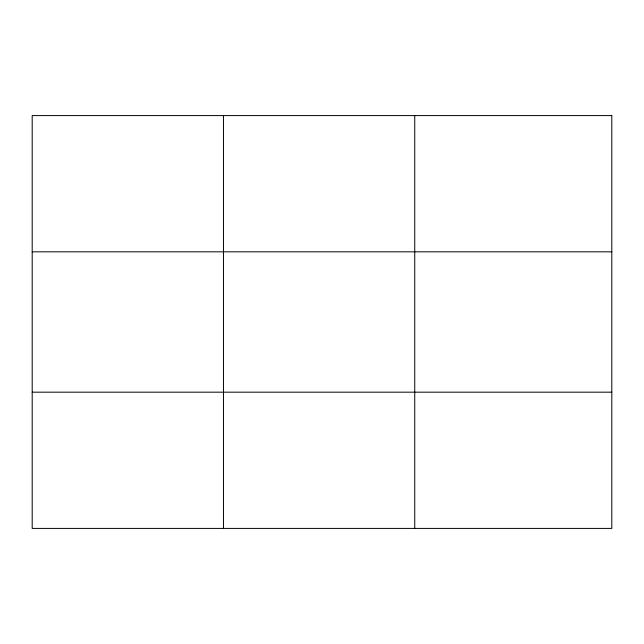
<?xml version="1.0" encoding="UTF-8"?>
<svg xmlns="http://www.w3.org/2000/svg" width="644" height="644" viewBox="0 0 644 644"><rect width="100%" height="100%" fill="white"/><g stroke="black" fill="none" stroke-linecap="round" stroke-linejoin="round"><path stroke-width="0.97" d="M223.468 115.59L223.468 528.41M414.736 115.59L414.736 528.41M32.2 251.82L611.8 251.82M32.2 392.18L611.8 392.18M611.8 115.59L611.8 528.41L32.2 528.41L32.2 115.59L611.8 115.59"/></g></svg>
